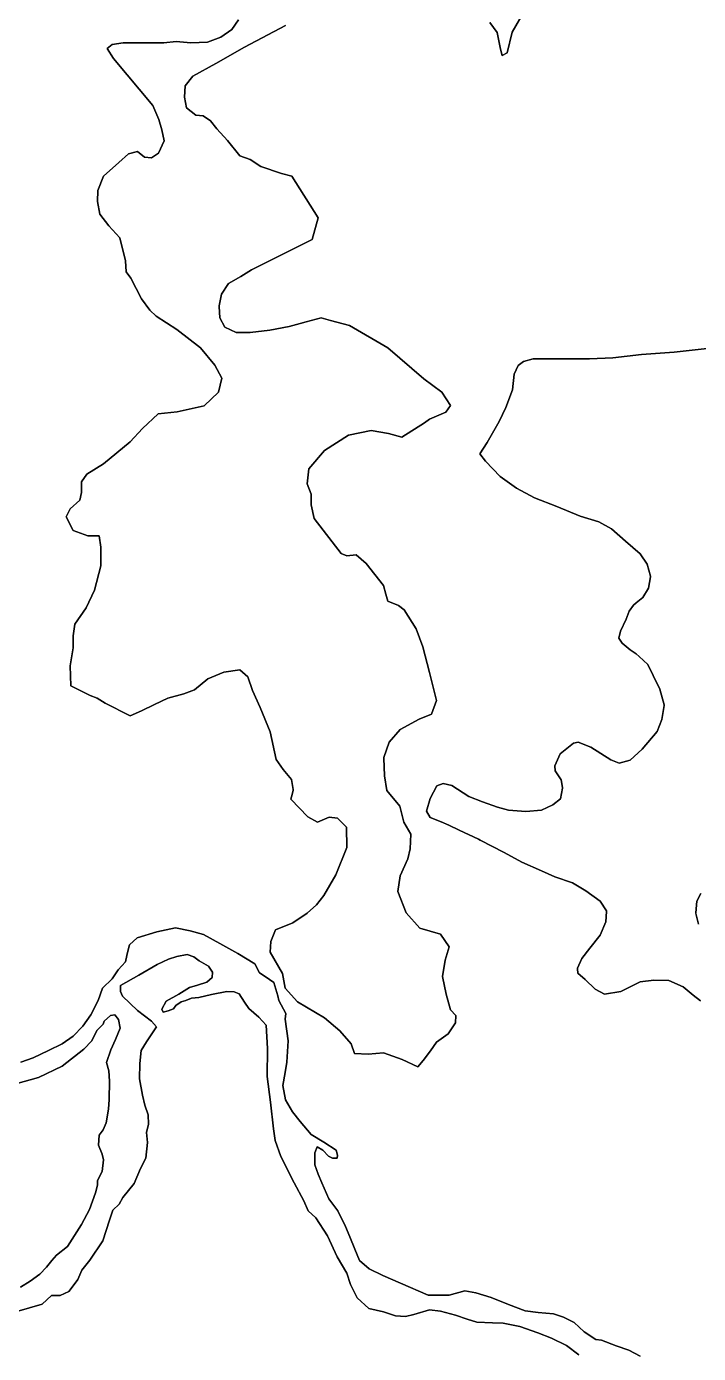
# Model space of a CAD drawing. Header units: inches. Extents: x 288635 to 1232953, y 676945 to 1655780.
# Drawn here: x 368480 to 381829, y 1248044 to 1274408 of the extents above; entities that cross this region are included whole.
import ezdxf

# ---------------------------------------------------------------- set-up
doc = ezdxf.new("R2010")
doc.units = ezdxf.units.IN
doc.header["$MEASUREMENT"] = 0

msp = doc.modelspace()

# ---------------------------------------------------------------- linework, layer by layer
at = {"color": 1}
for points in [[(378373.9233, 1274718.522), (378126.2728, 1274293.0711), (378031.0226, 1273886.6703), (377932.173, 1273830.0178), (377897.6723, 1273956.5204), (377827.8222, 1274286.7211), (377681.7719, 1274489.9215)], [(377681.7719, 1274489.9215), (377827.8222, 1274286.7211), (377897.6723, 1273956.5204), (377932.173, 1273830.0178), (378031.0226, 1273886.6703), (378126.2728, 1274293.0711), (378373.9233, 1274718.522)], [(373621.9958, 1274429.769), (372809.1941, 1273997.9682), (372237.693, 1273674.1175), (371780.4921, 1273420.117), (371628.0918, 1273229.6166), (371615.3917, 1273007.3662), (371659.8418, 1272791.4658), (371843.9922, 1272645.4155), (371990.0425, 1272632.7154), (372136.0928, 1272537.4653), (372263.093, 1272378.7149), (372472.6435, 1272143.7645), (372720.294, 1271838.9639), (372923.4944, 1271769.1137), (373135.223, 1271626.8756), (373544.2639, 1271486.633), (373748.996, 1271432.563), (374276.0471, 1270607.0614), (374155.3968, 1270175.2605), (372948.2328, 1269571.7781), (372737.8689, 1269443.2224), (372492.4444, 1269302.9798), (372352.2018, 1269092.6158), (372305.4542, 1268858.8782), (372306.0159, 1268848.2058), (372305.4542, 1268845.3973), (372317.1411, 1268623.3465), (372422.3231, 1268436.3563), (372644.3739, 1268331.1744), (372924.8591, 1268331.1744), (373310.5262, 1268377.9219), (373696.1934, 1268448.0432), (373916.9442, 1268511.1149), (374032.2963, 1268541.1526), (374333.1972, 1268619.5074), (374518.1005, 1268569.6458), (374898.3483, 1268467.1071), (375660.3498, 1268022.6062), (376372.1622, 1267411.6779), (376727.152, 1267146.3045), (376904.9523, 1266879.6039), (376809.7021, 1266746.2537), (376483.9322, 1266605.2826), (376384.2513, 1266536.7032), (375933.4004, 1266250.9527), (375673.0499, 1266320.8028), (375323.7992, 1266384.3029), (374879.2983, 1266289.0528), (374396.6973, 1265984.2521), (374085.5467, 1265622.3014), (374053.7966, 1265323.8508), (374136.3468, 1265114.3004), (374136.3468, 1264904.75), (374193.4969, 1264631.6994), (374733.248, 1263939.5481), (374841.1982, 1263888.748), (375025.3486, 1263914.148), (375228.549, 1263736.3476), (375571.4497, 1263304.5468), (375615.8997, 1263133.0964), (375660.3498, 1262993.3962), (375869.9003, 1262904.496), (375984.2005, 1262821.9458), (376219.151, 1262440.9451), (376352.5012, 1262085.3443), (376484.5286, 1261571.5225), (376627.4039, 1261015.8964), (376524.4193, 1260748.1807), (376279.8644, 1260645.9164), (375905.0145, 1260444.3217), (375682.9637, 1260187.2103), (375577.7817, 1259883.3513), (375578.1916, 1259871.0545), (375577.7817, 1259869.8704), (375589.4686, 1259519.2639), (375636.2161, 1259227.0918), (375897.1524, 1258920.3922), (375976.5276, 1258602.8915), (376111.4653, 1258364.7661), (376103.5278, 1258071.078), (376055.9027, 1257872.6401), (375905.0899, 1257531.3269), (375857.4648, 1257221.7638), (376024.1526, 1256801.0754), (376294.0282, 1256491.5123), (376706.779, 1256372.4496), (376873.4668, 1256126.3866), (376794.0917, 1255856.5111), (376746.4666, 1255531.0729), (376817.9042, 1255181.8222), (376905.2169, 1254872.2591), (377008.4046, 1254761.1339), (377000.4671, 1254610.3211), (376857.5918, 1254396.0081), (376627.4039, 1254229.3203), (376508.3411, 1254054.695), (376357.5283, 1253864.1946), (376254.3406, 1253737.1943), (375944.7775, 1253888.0071), (375571.7142, 1254015.0074), (375270.0886, 1253991.1948), (374992.2756, 1254007.0699), (374928.7755, 1254197.5702), (374706.525, 1254451.5707), (374396.9619, 1254713.5088), (373865.1483, 1255031.0094), (373619.0853, 1255300.8849), (373563.5227, 1255594.573), (373317.4597, 1256015.2614), (373333.3348, 1256229.5743), (373428.585, 1256459.7623), (373769.8981, 1256602.6375), (374055.6487, 1256793.1379), (374238.2116, 1256959.8258), (374389.0244, 1257142.3886), (374627.1499, 1257555.1395), (374841.4628, 1258094.8905), (374833.5253, 1258499.7038), (374658.8999, 1258682.2667), (374492.2121, 1258698.1417), (374262.0241, 1258602.8915), (374071.5237, 1258706.0793), (373733.0125, 1259058.822), (373755.9763, 1259150.6776), (373778.0016, 1259238.7787), (373776.607, 1259246.6813), (373778.0016, 1259252.2596), (373742.941, 1259450.9366), (373579.3246, 1259649.6136), (373439.082, 1259848.2907), (373322.2131, 1260397.5742), (373123.5361, 1260876.7364), (372971.6066, 1261215.6561), (372878.1115, 1261484.4544), (372714.4952, 1261624.697), (372398.9493, 1261577.9495), (372083.4034, 1261449.3938), (371814.6051, 1261227.343), (371607.6651, 1261148.7397), (371288.6953, 1261063.7266), (371019.897, 1260935.1709), (370766.2854, 1260809.7301), (370540.7348, 1260713.1201), (370039.4795, 1260966.2292), (369886.2693, 1261063.7266), (369743.7935, 1261115.536), (369360.3595, 1261309.1511), (369348.9998, 1261706.7399), (369407.107, 1262067.0046), (369407.107, 1262080.4855), (369407.107, 1262300.7423), (369442.1677, 1262534.4799), (369664.2185, 1262861.7127), (369827.8348, 1263212.3192), (369956.3906, 1263691.4815), (369956.3906, 1263704.9624), (369956.3906, 1264053.7749), (369956.3906, 1264067.2558), (369921.3299, 1264289.3065), (369699.2791, 1264289.3065), (369407.107, 1264394.4885), (369270.2346, 1264668.2333), (369348.6726, 1264825.1092), (369535.6627, 1265000.4125), (369570.7234, 1265152.3419), (369570.7234, 1265165.8228), (369570.7234, 1265362.7059), (369675.9053, 1265514.6353), (370009.6254, 1265721.7719), (370271.3382, 1265936.0933), (370540.7348, 1266157.414), (370782.3015, 1266419.9865), (371094.6907, 1266714.5036), (371469.3415, 1266752.6037), (372009.0925, 1266873.2539), (372294.8431, 1267146.3045), (372358.3432, 1267419.355), (372218.643, 1267679.7055), (371932.8924, 1268022.6062), (371462.9914, 1268390.907), (371056.5906, 1268651.2575), (370929.5904, 1268771.9077), (370764.49, 1269000.5082), (370548.5896, 1269406.909), (370459.6894, 1269533.9092), (370446.9894, 1269756.1597), (370332.6892, 1270207.0106), (370116.7887, 1270448.3111), (369938.9884, 1270683.2615), (369888.1883, 1270930.912), (369894.5383, 1271153.1625), (370008.8385, 1271432.563), (370315.2661, 1271704.584), (370504.1395, 1271877.0639), (370681.9399, 1271927.864), (370821.6402, 1271813.5638), (370961.3404, 1271800.8638), (371101.0407, 1271889.764), (371215.3409, 1272137.4145), (371170.8909, 1272353.3149), (371107.3907, 1272562.8653), (370986.7405, 1272842.2659), (370205.6889, 1273775.7177), (370078.6887, 1273972.5681), (370180.2889, 1274048.7683), (370402.5393, 1274086.8683), (370789.8901, 1274086.8683), (371208.9909, 1274086.8683), (371450.2914, 1274112.2684), (371742.392, 1274086.8683), (372072.5927, 1274099.5684), (372339.2932, 1274194.8186), (372555.1936, 1274347.2189), (372688.5439, 1274544.0693)], [(372688.5439, 1274544.0693), (372555.1936, 1274347.2189), (372339.2932, 1274194.8186), (372072.5927, 1274099.5684), (371742.392, 1274086.8683), (371450.2914, 1274112.2684), (371208.9909, 1274086.8683), (370789.8901, 1274086.8683), (370402.5393, 1274086.8683), (370180.2889, 1274048.7683), (370078.6887, 1273972.5681), (370205.6889, 1273775.7177), (370986.7405, 1272842.2659), (371107.3907, 1272562.8653), (371170.8909, 1272353.3149), (371215.3409, 1272137.4145), (371101.0407, 1271889.764), (370961.3404, 1271800.8638), (370821.6402, 1271813.5638), (370681.9399, 1271927.864), (370504.1395, 1271877.0639), (370315.2661, 1271704.584), (370008.8385, 1271432.563), (369894.5383, 1271153.1625), (369888.1883, 1270930.912), (369938.9884, 1270683.2615), (370116.7887, 1270448.3111), (370332.6892, 1270207.0106), (370446.9894, 1269756.1597), (370459.6894, 1269533.9092), (370548.5896, 1269406.909), (370764.49, 1269000.5082), (370929.5904, 1268771.9077), (371056.5906, 1268651.2575), (371462.9914, 1268390.907), (371932.8924, 1268022.6062), (372218.643, 1267679.7055), (372358.3432, 1267419.355), (372294.8431, 1267146.3045), (372009.0925, 1266873.2539), (371469.3415, 1266752.6037), (371094.6907, 1266714.5036), (370782.3015, 1266419.9865), (370540.7348, 1266157.414), (370271.3382, 1265936.0933), (370009.6254, 1265721.7719), (369675.9053, 1265514.6353), (369570.7234, 1265362.7059), (369570.7234, 1265165.8228), (369570.7234, 1265152.3419), (369535.6627, 1265000.4125), (369348.6726, 1264825.1092), (369270.2346, 1264668.2333), (369407.107, 1264394.4885), (369699.2791, 1264289.3065), (369921.3299, 1264289.3065), (369956.3906, 1264067.2558), (369956.3906, 1264053.7749), (369956.3906, 1263704.9624), (369956.3906, 1263691.4815), (369827.8348, 1263212.3192), (369664.2185, 1262861.7127), (369442.1677, 1262534.4799), (369407.107, 1262300.7423), (369407.107, 1262080.4855), (369407.107, 1262067.0046), (369348.9998, 1261706.7399), (369360.3595, 1261309.1511), (369743.7935, 1261115.536), (369886.2693, 1261063.7266), (370039.4795, 1260966.2292), (370540.7348, 1260713.1201), (370766.2854, 1260809.7301), (371019.897, 1260935.1709), (371288.6953, 1261063.7266), (371607.6651, 1261148.7397), (371814.6051, 1261227.343), (372083.4034, 1261449.3938), (372398.9493, 1261577.9495), (372714.4952, 1261624.697), (372878.1115, 1261484.4544), (372971.6066, 1261215.6561), (373123.5361, 1260876.7364), (373322.2131, 1260397.5742), (373439.082, 1259848.2907), (373579.3246, 1259649.6136), (373742.941, 1259450.9366), (373778.0016, 1259252.2596), (373776.607, 1259246.6813), (373778.0016, 1259238.7787), (373755.9763, 1259150.6776), (373733.0125, 1259058.822), (374071.5237, 1258706.0793), (374262.0241, 1258602.8915), (374492.2121, 1258698.1417), (374658.8999, 1258682.2667), (374833.5253, 1258499.7038), (374841.4628, 1258094.8905), (374627.1499, 1257555.1395), (374389.0244, 1257142.3886), (374238.2116, 1256959.8258), (374055.6487, 1256793.1379), (373769.8981, 1256602.6375), (373428.585, 1256459.7623), (373333.3348, 1256229.5743), (373317.4597, 1256015.2614), (373563.5227, 1255594.573), (373619.0853, 1255300.8849), (373865.1483, 1255031.0094), (374396.9619, 1254713.5088), (374706.525, 1254451.5707), (374928.7755, 1254197.5702), (374992.2756, 1254007.0699), (375270.0886, 1253991.1948), (375571.7142, 1254015.0074), (375944.7775, 1253888.0071), (376254.3406, 1253737.1943), (376357.5283, 1253864.1946), (376508.3411, 1254054.695), (376627.4039, 1254229.3203), (376857.5918, 1254396.0081), (377000.4671, 1254610.3211), (377008.4046, 1254761.1339), (377008.4046, 1254761.1339), (376905.2169, 1254872.2591), (376817.9042, 1255181.8222), (376746.4666, 1255531.0729), (376794.0917, 1255856.5111), (376873.4668, 1256126.3866), (376706.779, 1256372.4496), (376294.0282, 1256491.5123), (376024.1526, 1256801.0754), (375857.4648, 1257221.7638), (375905.0899, 1257531.3269), (376055.9027, 1257872.6401), (376103.5278, 1258071.078), (376111.4653, 1258364.7661), (375976.5276, 1258602.8915), (375897.1524, 1258920.3922), (375636.2161, 1259227.0918), (375589.4686, 1259519.2639), (375577.7817, 1259869.8704), (375578.1916, 1259871.0545), (375577.7817, 1259883.3513), (375682.9637, 1260187.2103), (375905.0145, 1260444.3217), (376279.8644, 1260645.9164), (376524.4193, 1260748.1807), (376627.4039, 1261015.8964), (376484.5286, 1261571.5225), (376352.5012, 1262085.3443), (376219.151, 1262440.9451), (375984.2005, 1262821.9458), (375869.9003, 1262904.496), (375660.3498, 1262993.3962), (375615.8997, 1263133.0964), (375571.4497, 1263304.5468), (375228.549, 1263736.3476), (375025.3486, 1263914.148), (374841.1982, 1263888.748), (374733.248, 1263939.5481), (374193.4969, 1264631.6994), (374136.3468, 1264904.75), (374136.3468, 1265114.3004), (374053.7966, 1265323.8508), (374085.5467, 1265622.3014), (374396.6973, 1265984.2521), (374879.2983, 1266289.0528), (375323.7992, 1266384.3029), (375673.0499, 1266320.8028), (375933.4004, 1266250.9527), (376384.2513, 1266536.7032), (376483.9322, 1266605.2826), (376809.7021, 1266746.2537), (376904.9523, 1266879.6039), (376727.152, 1267146.3045), (376372.1622, 1267411.6779), (375660.3498, 1268022.6062), (374898.3483, 1268467.1071), (374518.1005, 1268569.6458), (374333.1972, 1268619.5074), (374032.2963, 1268541.1526), (373916.9442, 1268511.1149), (373696.1934, 1268448.0432), (373310.5262, 1268377.9219), (372924.8591, 1268331.1744), (372644.3739, 1268331.1744), (372422.3231, 1268436.3563), (372317.1411, 1268623.3465), (372305.4542, 1268845.3973), (372306.0159, 1268848.2058), (372305.4542, 1268858.8782), (372352.2018, 1269092.6158), (372492.4444, 1269302.9798), (372737.8689, 1269443.2224), (372948.2328, 1269571.7781), (374155.3968, 1270175.2605), (374276.0471, 1270607.0614), (373748.996, 1271432.563), (373544.2639, 1271486.633), (373135.223, 1271626.8756), (372923.4944, 1271769.1137), (372720.294, 1271838.9639), (372472.6435, 1272143.7645), (372263.093, 1272378.7149), (372136.0928, 1272537.4653), (371990.0425, 1272632.7154), (371843.9922, 1272645.4155), (371659.8418, 1272791.4658), (371615.3917, 1273007.3662), (371628.0918, 1273229.6166), (371780.4921, 1273420.117), (372237.693, 1273674.1175), (372809.1941, 1273997.9682), (373621.9958, 1274429.769)], [(381866.9467, 1255048.1698), (381726.3976, 1255162.3658), (381525.993, 1255327.9175), (381243.2604, 1255452.2482), (380944.5937, 1255461.0325), (380672.2799, 1255425.8953), (380514.1623, 1255346.8364), (380285.7701, 1255232.6404), (379960.7504, 1255179.9345), (379776.2798, 1255285.3462), (379578.0855, 1255473.2501), (379433.6916, 1255601.5816), (379425.9286, 1255686.9749), (379424.9073, 1255698.209), (379512.7504, 1255891.4639), (379670.8681, 1256093.5032), (379872.9073, 1256357.0326), (379987.1034, 1256620.562), (380003.7068, 1256828.1047), (380004.672, 1256840.1699), (379872.9073, 1257033.4248), (379591.8092, 1257235.464), (379328.2798, 1257393.5817), (378976.9072, 1257516.5621), (378713.3778, 1257630.7582), (378318.0837, 1257806.4445), (377966.7111, 1257999.6994), (377492.3581, 1258245.6602), (377457.8139, 1258264.8514), (377072.2242, 1258443.9549), (376867.4727, 1258539.0604), (376716.4624, 1258609.2035), (376498.1808, 1258695.1932), (376425.4202, 1258820.8706), (376498.1808, 1259072.2252), (376630.4727, 1259323.5799), (376756.15, 1259369.8821), (376928.1295, 1259330.1945), (377263.5446, 1259109.1606), (377539.395, 1259004.8568), (377834.9464, 1258899.7872), (378054.5542, 1258838.297), (378397.1425, 1258811.9441), (378713.3778, 1258838.297), (378932.9857, 1258943.7088), (379091.1033, 1259066.6892), (379126.2406, 1259277.5127), (379125.0851, 1259284.0606), (379126.2406, 1259290.9936), (379099.8876, 1259440.327), (378978.6545, 1259621.2368), (378972.0399, 1259720.4557), (379084.488, 1259958.5812), (379349.0719, 1260170.2483), (379441.6762, 1260190.0921), (379693.0309, 1260090.8731), (380088.5576, 1259836.2458), (380250.6328, 1259769.4343), (380470.2407, 1259830.9245), (380707.4172, 1260050.5324), (381006.0839, 1260401.905), (381102.7113, 1260639.0815), (381146.6329, 1260920.1795), (381145.2712, 1260924.9455), (381146.6329, 1260933.6604), (381058.7898, 1261241.1114), (380931.3123, 1261511.2569), (380821.6133, 1261733.033), (380649.6766, 1261894.3967), (380592.123, 1261941.6605), (380470.2407, 1262022.9154), (380312.123, 1262154.6801), (380244.193, 1262256.5751), (380276.9858, 1262395.9443), (380391.1819, 1262633.1208), (380452.6721, 1262791.2385), (380540.5152, 1262914.2189), (380591.9954, 1262955.8933), (380724.9858, 1263063.5522), (380839.1819, 1263248.0228), (380874.3191, 1263476.415), (380873.0175, 1263481.4355), (380874.3191, 1263489.8959), (380812.8289, 1263727.0724), (380672.2799, 1263929.1116), (380382.3975, 1264183.8568), (380101.2995, 1264429.8176), (379846.5544, 1264570.3666), (379476.8597, 1264682.694), (379012.0445, 1264869.0333), (378572.8288, 1265044.7196), (378212.6719, 1265237.9745), (377887.6522, 1265466.3667), (377597.7699, 1265773.8177), (377488.2289, 1265917.0635), (377632.9071, 1266146.8466), (377870.0836, 1266559.7094), (378001.8483, 1266840.8074), (378133.613, 1267192.18), (378168.7503, 1267499.631), (378247.8091, 1267675.3173), (378353.2209, 1267754.3761), (378546.4758, 1267807.082), (378853.9268, 1267807.082), (379117.4563, 1267804.1539), (379662.0838, 1267807.082), (380127.6524, 1267824.6507), (380697.9312, 1267894.1234), (381348.6721, 1267938.8468), (382060.2016, 1268017.9056)], [(382060.2016, 1268017.9056), (381348.6721, 1267938.8468), (380697.9312, 1267894.1234), (380127.6524, 1267824.6507), (379662.0838, 1267807.082), (379117.4563, 1267804.1539), (378853.9268, 1267807.082), (378546.4758, 1267807.082), (378353.2209, 1267754.3761), (378247.8091, 1267675.3173), (378168.7503, 1267499.631), (378133.613, 1267192.18), (378001.8483, 1266840.8074), (377870.0836, 1266559.7094), (377632.9071, 1266146.8466), (377488.2289, 1265917.0635), (377597.7699, 1265773.8177), (377887.6522, 1265466.3667), (378212.6719, 1265237.9745), (378572.8288, 1265044.7196), (379012.0445, 1264869.0333), (379476.8597, 1264682.694), (379846.5544, 1264570.3666), (380101.2995, 1264429.8176), (380382.3975, 1264183.8568), (380672.2799, 1263929.1116), (380812.8289, 1263727.0724), (380874.3191, 1263489.8959), (380873.0175, 1263481.4355), (380874.3191, 1263476.415), (380839.1819, 1263248.0228), (380724.9858, 1263063.5522), (380591.9954, 1262955.8933), (380540.5152, 1262914.2189), (380452.6721, 1262791.2385), (380391.1819, 1262633.1208), (380276.9858, 1262395.9443), (380244.193, 1262256.5751), (380312.123, 1262154.6801), (380470.2407, 1262022.9154), (380592.123, 1261941.6605), (380649.6766, 1261894.3967), (380821.6133, 1261733.033), (380931.3123, 1261511.2569), (381058.7898, 1261241.1114), (381146.6329, 1260933.6604), (381145.2712, 1260924.9455), (381146.6329, 1260920.1795), (381102.7113, 1260639.0815), (381006.0839, 1260401.905), (380707.4172, 1260050.5324), (380470.2407, 1259830.9245), (380250.6328, 1259769.4343), (380088.5576, 1259836.2458), (379693.0309, 1260090.8731), (379441.6762, 1260190.0921), (379349.0719, 1260170.2483), (379084.488, 1259958.5812), (378972.0399, 1259720.4557), (378978.6545, 1259621.2368), (379099.8876, 1259440.327), (379126.2406, 1259290.9936), (379125.0851, 1259284.0606), (379126.2406, 1259277.5127), (379091.1033, 1259066.6892), (378932.9857, 1258943.7088), (378713.3778, 1258838.297), (378397.1425, 1258811.9441), (378054.5542, 1258838.297), (377834.9464, 1258899.7872), (377539.395, 1259004.8568), (377263.5446, 1259109.1606), (376928.1295, 1259330.1945), (376756.15, 1259369.8821), (376630.4727, 1259323.5799), (376498.1808, 1259072.2252), (376425.4202, 1258820.8706), (376498.1808, 1258695.1932), (376716.4624, 1258609.2035), (376867.4727, 1258539.0604), (377072.2242, 1258443.9549), (377457.8139, 1258264.8514), (377492.3581, 1258245.6602), (377966.7111, 1257999.6994), (378318.0837, 1257806.4445), (378713.3778, 1257630.7582), (378976.9072, 1257516.5621), (379328.2798, 1257393.5817), (379591.8092, 1257235.464), (379872.9073, 1257033.4248), (380004.672, 1256840.1699), (380003.7068, 1256828.1047), (379987.1034, 1256620.562), (379872.9073, 1256357.0326), (379670.8681, 1256093.5032), (379512.7504, 1255891.4639), (379424.9073, 1255698.209), (379425.9286, 1255686.9749), (379433.6916, 1255601.5816), (379578.0855, 1255473.2501), (379776.2798, 1255285.3462), (379960.7504, 1255179.9345), (380285.7701, 1255232.6404), (380514.1623, 1255346.8364), (380672.2799, 1255425.8953), (380944.5937, 1255461.0325), (381243.2604, 1255452.2482), (381525.993, 1255327.9175), (381726.3976, 1255162.3658), (381866.9467, 1255048.1698)], [(381875.731, 1257182.7582), (381796.6722, 1257033.4248), (381779.1035, 1256796.2483), (381779.8738, 1256793.1669), (381779.1035, 1256782.7674), (381831.8094, 1256571.9439)], [(381831.8094, 1256571.9439), (381779.1035, 1256782.7674), (381779.8738, 1256793.1669), (381779.1035, 1256796.2483), (381796.6722, 1257033.4248), (381875.731, 1257182.7582)], [(368365.1849, 1253829.9589), (368612.8354, 1253915.684), (368917.636, 1254064.9093), (369187.5115, 1254195.0846), (369403.412, 1254350.6599), (369600.2624, 1254544.3353), (369759.0127, 1254769.7608), (369901.888, 1255055.5113), (369990.7881, 1255303.1618), (370178.1135, 1255490.4872), (370301.6836, 1255669.4106), (370443.9239, 1255826.8909), (370474.4039, 1255953.8912), (370489.644, 1256040.2514), (370525.204, 1256162.1716), (370677.6043, 1256299.3319), (371068.7651, 1256421.2521), (371439.6059, 1256502.5323), (371729.1665, 1256441.5722), (371998.407, 1256365.372), (372318.4476, 1256187.5717), (372679.1284, 1255989.4513), (373014.409, 1255786.2508), (373110.9292, 1255603.3705), (373222.6894, 1255532.2503), (373390.3298, 1255415.4101), (373471.6099, 1255151.2496), (373491.93, 1255059.8094), (373629.0903, 1254800.7289), (373618.9302, 1254683.8886), (373679.8904, 1254254.6278), (373650.257, 1253831.2936), (373616.3902, 1253623.8599), (373569.8235, 1253365.626), (373624.8569, 1253086.2254), (373764.5572, 1252844.925), (373916.9575, 1252654.4246), (374137.0913, 1252396.1907), (374388.9751, 1252239.5571), (374632.3923, 1252080.8068), (374659.909, 1251985.5566), (374651.4423, 1251926.2898), (374558.3088, 1251922.0565), (374482.1086, 1251966.5065), (374365.6917, 1252082.9234), (374251.3915, 1252146.4236), (374209.0581, 1252032.1233), (374204.8247, 1251795.0562), (374276.7915, 1251608.7892), (374344.525, 1251435.2221), (374484.2253, 1251117.7215), (374662.0257, 1250876.421), (374814.426, 1250567.3871), (374902.9028, 1250362.4933), (374999.423, 1250113.5728), (375095.9432, 1249890.0524), (375288.9836, 1249722.4121), (375558.2241, 1249590.3318), (375908.7448, 1249443.0115), (376457.3859, 1249204.251), (376879.0268, 1249199.171), (377188.9074, 1249290.6112), (377407.3478, 1249249.9711), (377712.1484, 1249158.5309), (378052.5091, 1249016.2906), (378382.7098, 1248889.2904), (378646.8703, 1248858.8103), (378951.6709, 1248833.4103), (379144.7113, 1248767.3701), (379358.0717, 1248660.6899), (379556.1921, 1248472.7296), (379789.8726, 1248320.3292), (379901.6328, 1248310.1692), (380196.2734, 1248193.329), (380445.1939, 1248106.9688), (380673.7943, 1247990.1286)], [(380673.7943, 1247990.1286), (380445.1939, 1248106.9688), (380196.2734, 1248193.329), (379901.6328, 1248310.1692), (379789.8726, 1248320.3292), (379556.1921, 1248472.7296), (379358.0717, 1248660.6899), (379144.7113, 1248767.3701), (378951.6709, 1248833.4103), (378646.8703, 1248858.8103), (378382.7098, 1248889.2904), (378052.5091, 1249016.2906), (377712.1484, 1249158.5309), (377407.3478, 1249249.9711), (377188.9074, 1249290.6112), (376879.0268, 1249199.171), (376457.3859, 1249204.251), (375908.7448, 1249443.0115), (375558.2241, 1249590.3318), (375288.9836, 1249722.4121), (375095.9432, 1249890.0524), (374999.423, 1250113.5728), (374902.9028, 1250362.4933), (374814.426, 1250567.3871), (374662.0257, 1250876.421), (374484.2253, 1251117.7215), (374344.525, 1251435.2221), (374276.7915, 1251608.7892), (374204.8247, 1251795.0562), (374209.0581, 1252032.1233), (374251.3915, 1252146.4236), (374365.6917, 1252082.9234), (374482.1086, 1251966.5065), (374558.3088, 1251922.0565), (374651.4423, 1251926.2898), (374659.909, 1251985.5566), (374632.3923, 1252080.8068), (374388.9751, 1252239.5571), (374137.0913, 1252396.1907), (373916.9575, 1252654.4246), (373764.5572, 1252844.925), (373624.8569, 1253086.2254), (373569.8235, 1253365.626), (373616.3902, 1253623.8599), (373650.257, 1253831.2936), (373679.8904, 1254254.6278), (373618.9302, 1254683.8886), (373629.0903, 1254800.7289), (373491.93, 1255059.8094), (373471.6099, 1255151.2496), (373390.3298, 1255415.4101), (373222.6894, 1255532.2503), (373110.9292, 1255603.3705), (373014.409, 1255786.2508), (372679.1284, 1255989.4513), (372318.4476, 1256187.5717), (371998.407, 1256365.372), (371729.1665, 1256441.5722), (371439.6059, 1256502.5323), (371068.7651, 1256421.2521), (370677.6043, 1256299.3319), (370525.204, 1256162.1716), (370489.644, 1256040.2514), (370474.4039, 1255953.8912), (370443.9239, 1255826.8909), (370301.6836, 1255669.4106), (370178.1135, 1255490.4872), (369990.7881, 1255303.1618), (369901.888, 1255055.5113), (369759.0127, 1254769.7608), (369600.2624, 1254544.3353), (369403.412, 1254350.6599), (369187.5115, 1254195.0846), (368917.636, 1254064.9093), (368612.8354, 1253915.684), (368365.1849, 1253829.9589)], [(379454.5919, 1248015.5286), (379205.6714, 1248203.489), (378911.0308, 1248350.8093), (378636.7103, 1248452.4095), (378281.1096, 1248579.4098), (377950.9089, 1248645.4499), (377737.5485, 1248655.6099), (377427.6678, 1248665.7699), (377234.6275, 1248726.7301), (377000.947, 1248808.0102), (376706.3064, 1248884.2104), (376482.786, 1248909.6104), (376172.9053, 1248818.1702), (376010.345, 1248777.5302), (375812.2246, 1248792.7702), (375573.4641, 1248868.9703), (375278.8236, 1248940.0905), (375050.2231, 1249148.3709), (374918.1428, 1249417.6114), (374841.9427, 1249641.1319), (374653.9823, 1249966.2525), (374458.8252, 1250381.12), (374230.2248, 1250740.9541), (374073.5911, 1250880.6544), (373988.9243, 1251079.6214), (373794.1906, 1251430.9888), (373531.7234, 1251960.1565), (373417.4232, 1252277.6572), (373383.5564, 1252506.2576), (373324.2896, 1253039.6587), (373260.7895, 1253547.6597), (373269.2562, 1254106.4608), (373243.0095, 1254567.0484), (373095.6892, 1254724.5287), (372897.5688, 1254897.2491), (372811.2086, 1255024.2493), (372704.5284, 1255186.8096), (372602.9282, 1255227.4497), (372460.6879, 1255237.6098), (372151.654, 1255177.4963), (371901.8868, 1255118.2295), (371757.9532, 1255105.5295), (371643.6529, 1255054.7294), (371550.5194, 1255033.5627), (371444.6859, 1254957.3625), (371402.3525, 1254889.6291), (371296.5189, 1254851.529), (371194.9187, 1254826.1289), (371165.2853, 1254885.3957), (371254.1855, 1255042.0294), (371508.186, 1255185.963), (371715.6198, 1255312.9632), (371876.4867, 1255363.7633), (372058.5204, 1255423.0301), (372166.0473, 1255511.9303), (372171.1273, 1255618.6105), (372094.9272, 1255740.5308), (371906.9668, 1255847.211), (371800.2866, 1255923.4111), (371673.2863, 1255969.1312), (371465.0059, 1255928.4911), (371297.3656, 1255877.691), (371073.8451, 1255771.0108), (370713.1644, 1255557.6504), (370349.2209, 1255358.0169), (370346.3888, 1255236.4867), (370387.8436, 1255144.6151), (370686.1145, 1254858.6609), (370965.5151, 1254645.9355), (371063.9403, 1254531.6353), (371009.9652, 1254455.4351), (370860.7399, 1254236.3597), (370759.1397, 1254061.7343), (370727.3896, 1253804.5588), (370721.0396, 1253499.7582), (370786.4447, 1253174.0026), (370832.1648, 1252975.8822), (370893.1249, 1252782.8418), (370903.285, 1252599.9614), (370862.6449, 1252432.3211), (370882.9649, 1252234.2007), (370847.4049, 1251924.3201), (370745.8046, 1251716.0396), (370618.8044, 1251421.3991), (370395.2839, 1251141.9985), (370319.0838, 1251009.9182), (370197.1636, 1250887.998), (370131.1234, 1250694.9576), (369993.9631, 1250283.4768), (369739.9626, 1249897.396), (369577.4023, 1249699.2756), (369501.2022, 1249511.3152), (369384.3619, 1249363.9949), (369318.3218, 1249277.6348), (369145.6014, 1249196.3546), (368977.9611, 1249196.3546), (368790.0007, 1249023.6343), (368541.9269, 1248952.5141), (368334.4932, 1248893.2473)], [(368334.4932, 1248893.2473), (368541.9269, 1248952.5141), (368790.0007, 1249023.6343), (368977.9611, 1249196.3546), (369145.6014, 1249196.3546), (369318.3218, 1249277.6348), (369384.3619, 1249363.9949), (369501.2022, 1249511.3152), (369577.4023, 1249699.2756), (369739.9626, 1249897.396), (369993.9631, 1250283.4768), (370131.1234, 1250694.9576), (370197.1636, 1250887.998), (370319.0838, 1251009.9182), (370395.2839, 1251141.9985), (370618.8044, 1251421.3991), (370745.8046, 1251716.0396), (370847.4049, 1251924.3201), (370882.9649, 1252234.2007), (370862.6449, 1252432.3211), (370903.285, 1252599.9614), (370893.1249, 1252782.8418), (370832.1648, 1252975.8822), (370786.4447, 1253174.0026), (370721.0396, 1253499.7582), (370727.3896, 1253804.5588), (370759.1397, 1254061.7343), (370860.7399, 1254236.3597), (371009.9652, 1254455.4351), (371063.9403, 1254531.6353), (370965.5151, 1254645.9355), (370686.1145, 1254858.6609), (370387.8436, 1255144.6151), (370346.3888, 1255236.4867), (370349.2209, 1255358.0169), (370713.1644, 1255557.6504), (371073.8451, 1255771.0108), (371297.3656, 1255877.691), (371465.0059, 1255928.4911), (371673.2863, 1255969.1312), (371800.2866, 1255923.4111), (371906.9668, 1255847.211), (372094.9272, 1255740.5308), (372171.1273, 1255618.6105), (372166.0473, 1255511.9303), (372058.5204, 1255423.0301), (371876.4867, 1255363.7633), (371715.6198, 1255312.9632), (371508.186, 1255185.963), (371254.1855, 1255042.0294), (371165.2853, 1254885.3957), (371194.9187, 1254826.1289), (371296.5189, 1254851.529), (371402.3525, 1254889.6291), (371444.6859, 1254957.3625), (371550.5194, 1255033.5627), (371643.6529, 1255054.7294), (371757.9532, 1255105.5295), (371901.8868, 1255118.2295), (372151.654, 1255177.4963), (372460.6879, 1255237.6098), (372602.9282, 1255227.4497), (372704.5284, 1255186.8096), (372811.2086, 1255024.2493), (372897.5688, 1254897.2491), (373095.6892, 1254724.5287), (373243.0095, 1254567.0484), (373269.2562, 1254106.4608), (373260.7895, 1253547.6597), (373324.2896, 1253039.6587), (373383.5564, 1252506.2576), (373417.4232, 1252277.6572), (373531.7234, 1251960.1565), (373794.1906, 1251430.9888), (373988.9243, 1251079.6214), (374073.5911, 1250880.6544), (374230.2248, 1250740.9541), (374458.8252, 1250381.12), (374653.9823, 1249966.2525), (374841.9427, 1249641.1319), (374918.1428, 1249417.6114), (375050.2231, 1249148.3709), (375278.8236, 1248940.0905), (375573.4641, 1248868.9703), (375812.2246, 1248792.7702), (376010.345, 1248777.5302), (376172.9053, 1248818.1702), (376482.786, 1248909.6104), (376706.3064, 1248884.2104), (377000.947, 1248808.0102), (377234.6275, 1248726.7301), (377427.6678, 1248665.7699), (377737.5485, 1248655.6099), (377950.9089, 1248645.4499), (378281.1096, 1248579.4098), (378636.7103, 1248452.4095), (378911.0308, 1248350.8093), (379205.6714, 1248203.489), (379454.5919, 1248015.5286)], [(368359.8932, 1249363.1483), (368551.2403, 1249480.8352), (368740.894, 1249621.3821), (368876.3609, 1249756.8491), (368982.1945, 1249892.316), (369075.328, 1249993.9162), (369295.4617, 1250171.7166), (369574.8623, 1250603.5174), (369731.496, 1250904.0847), (369850.0295, 1251234.2853), (369892.3629, 1251385.839), (369892.3629, 1251482.3592), (369983.8031, 1251660.1595), (370009.2032, 1251888.76), (369983.8031, 1252005.6002), (369912.683, 1252183.4006), (369922.843, 1252381.521), (369999.0432, 1252488.2012), (370060.0033, 1252625.3615), (370110.8034, 1252899.682), (370120.9634, 1253092.7224), (370127.3134, 1253452.1331), (370114.6134, 1253658.5085), (370070.1633, 1253823.6089), (370152.7135, 1254074.4344), (370244.7886, 1254280.8098), (370340.0388, 1254509.4102), (370308.2888, 1254677.6856), (370232.0886, 1254769.7608), (370146.3634, 1254757.0607), (370025.4076, 1254649.4854), (370003.4882, 1254588.7854), (369873.3129, 1254461.7851), (369774.8877, 1254258.5847), (369619.3124, 1254090.3094), (369190.6865, 1253753.7587), (368720.7856, 1253525.1583), (368269.9347, 1253404.508)], [(368269.9347, 1253404.508), (368720.7856, 1253525.1583), (369190.6865, 1253753.7587), (369619.3124, 1254090.3094), (369774.8877, 1254258.5847), (369873.3129, 1254461.7851), (370003.4882, 1254588.7854), (370025.4076, 1254649.4854), (370146.3634, 1254757.0607), (370232.0886, 1254769.7608), (370308.2888, 1254677.6856), (370340.0388, 1254509.4102), (370244.7886, 1254280.8098), (370152.7135, 1254074.4344), (370070.1633, 1253823.6089), (370114.6134, 1253658.5085), (370127.3134, 1253452.1331), (370120.9634, 1253092.7224), (370110.8034, 1252899.682), (370060.0033, 1252625.3615), (369999.0432, 1252488.2012), (369922.843, 1252381.521), (369912.683, 1252183.4006), (369983.8031, 1252005.6002), (370009.2032, 1251888.76), (369983.8031, 1251660.1595), (369892.3629, 1251482.3592), (369892.3629, 1251385.839), (369850.0295, 1251234.2853), (369731.496, 1250904.0847), (369574.8623, 1250603.5174), (369295.4617, 1250171.7166), (369075.328, 1249993.9162), (368982.1945, 1249892.316), (368876.3609, 1249756.8491), (368740.894, 1249621.3821), (368551.2403, 1249480.8352), (368359.8932, 1249363.1483)]]:
    msp.add_lwpolyline(points, dxfattribs=at)

doc.saveas('drawing.dxf')
